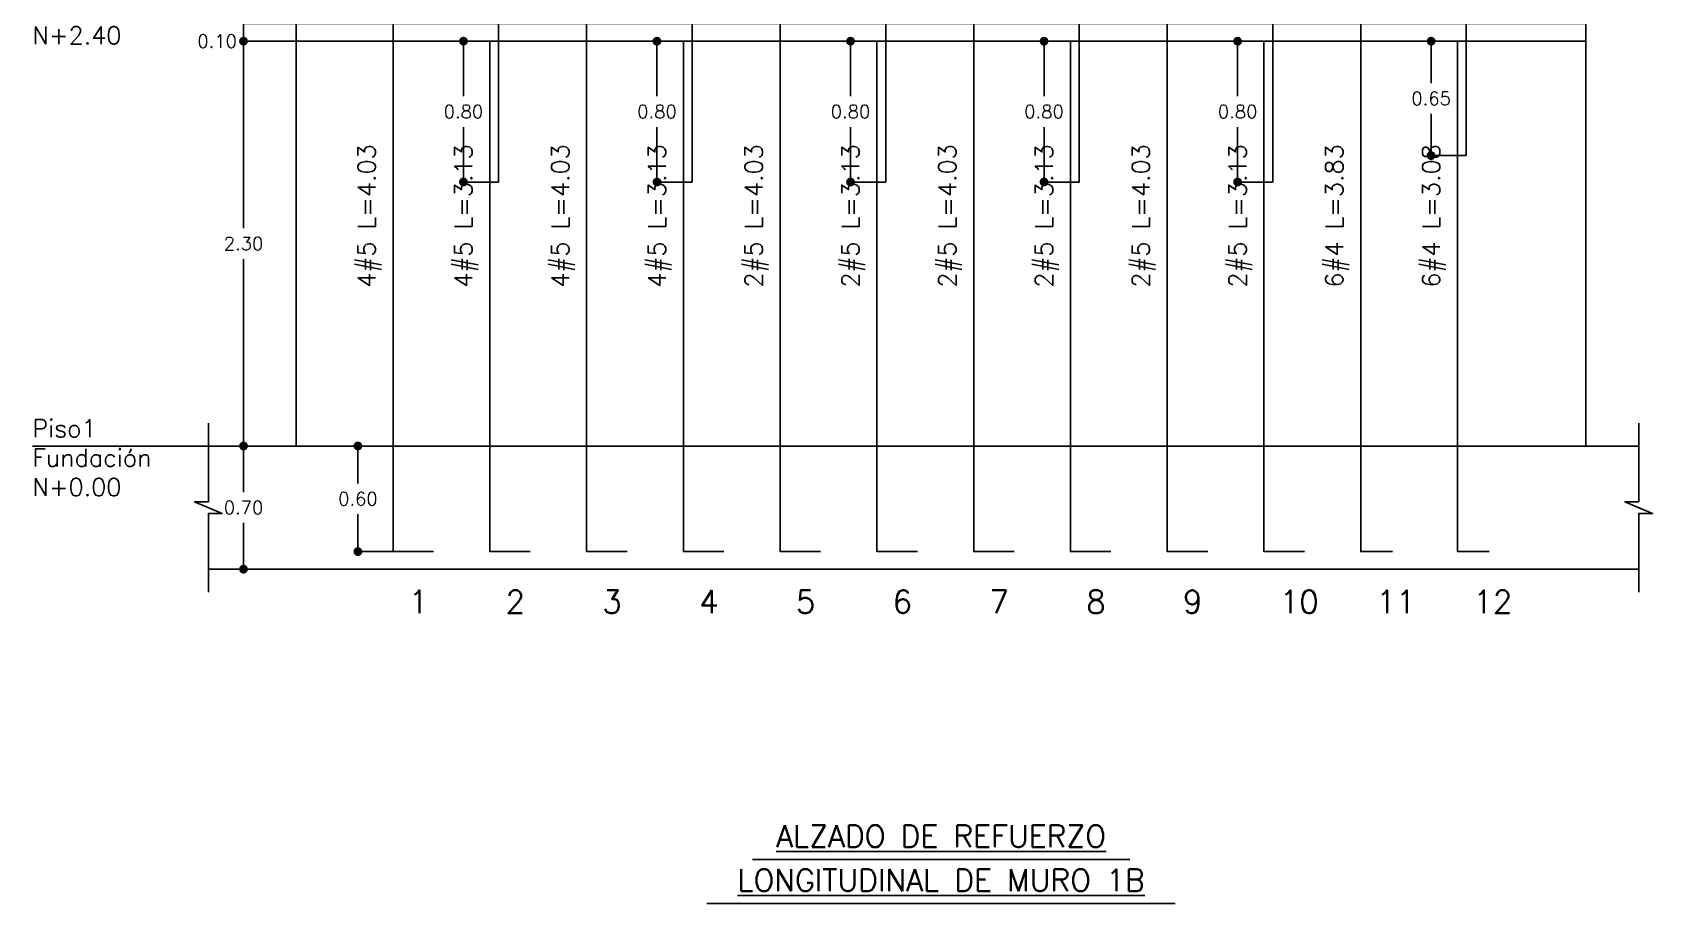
# Model space of a CAD drawing. Header units: millimetres. Extents: x -99999999 to 100000000, y -41 to 20.
# Drawn here: x 21.76 to 30.97, y -2.6 to 2.35 of the extents above; entities that cross this region are included whole.
import ezdxf
from ezdxf.enums import TextEntityAlignment as Align

# ---------------------------------------------------------------- set-up
doc = ezdxf.new("R2010")
doc.units = ezdxf.units.MM
doc.header["$LTSCALE"] = 0.01
doc.header["$PDMODE"] = 3
for name, color, linetype in [('FC_BORDES', 4, 'Continuous'), ('FC_COTAS', 1, 'Continuous'), ('FC_ET_VSMM', 3, 'Continuous'), ('FC_LINEA CORTE', 1, 'Continuous'), ('FC_R-100', 12, 'Continuous'), ('FC_R-140', 2, 'Continuous'), ('FC_R-80', 11, 'Continuous'), ('FC_REFUERZO', 5, 'Continuous')]:
    doc.layers.add(name, color=color, linetype=linetype)
doc.styles.add('FC_TEXT', font='romans.shx', dxfattribs={"height": 0.002})
doc.styles.add('FC_TEXT1', font='romans.shx')
doc.dimstyles.new('FC_COTAS', dxfattribs={"dimtxt": 0.0015, "dimasz": 0.001, "dimexe": 0, "dimexo": 0, "dimgap": 0.001, "dimtad": 1, "dimtih": 1, "dimtoh": 1, "dimzin": 0, "dimdsep": 46, "dimtxsty": 'FC_TEXT1', "dimblk": 'DOT', "dimcen": 0.09, "dimclrd": 256, "dimclre": 256, "dimclrt": 256, "dimadec": 0, "dimazin": 0, "dimtfac": 1, "dimtix": 1, "dimtmove": 2, "dimatfit": 3, "dimfxl": 1.002, "dimtolj": 1, "dimtzin": 0, "dimlwd": -1, "dimarcsym": 0})

# ---------------------------------------------------------------- blocks, each defined once
blk = doc.blocks.new('_Dot')
at = {"color": 0, "linetype": 'ByBlock', "lineweight": -2}
blk.add_line((-0.5, 0), (-1, 0), dxfattribs=at)
at = {"color": 0, "linetype": 'ByBlock', "const_width": 0.5}
blk.add_lwpolyline([(-0.25, 0, 1), (0.25, 0, 1)], format="xyb", close=True, dxfattribs=at)
blk = doc.blocks.new('*D430')
at = {"layer": 'Defpoints', "color": 0, "ltscale": 0.6, "transparency": 16777216}
for p in [(22.96, 0), (22.96, -0.7), (22.96, -0.7)]:
    blk.add_point(p, dxfattribs=at)
at = {"layer": 'FC_COTAS', "ltscale": 0.6, "transparency": 16777216}
for p, q in [((22.96, -0.05), (22.96, -0.2625)), ((22.96, -0.65), (22.96, -0.4375))]:
    blk.add_line(p, q, dxfattribs=at)
at = {"layer": 'FC_COTAS', "ltscale": 0.6, "transparency": 16777216, "xscale": 0.05, "yscale": 0.05, "zscale": 0.05}
for p, rotation in [((22.96, 0), 90), ((22.96, -0.7), 270)]:
    blk.add_blockref('_Dot', p, dxfattribs=dict(at, rotation=rotation))
at = {"layer": 'FC_COTAS', "ltscale": 0.6, "transparency": 16777216, "insert": (22.96, -0.35), "char_height": 0.075, "attachment_point": 5, "style": 'FC_TEXT1'}
blk.add_mtext('\\A1;0.70', dxfattribs=at)
blk = doc.blocks.new('*U311')
at = {"layer": 'FC_LINEA CORTE'}
blk.add_lwpolyline([(0, -0.0096), (0, -0.00067), (0.00157, -0.00067), (-0.00157, 0.00067), (0, 0.00067), (0, 0.0096)], dxfattribs=at)
blk = doc.blocks.new('*U299')
at = {"layer": 'FC_R-140', "color": 4, "ltscale": 1.5}
blk.add_lwpolyline([(-0.02144, 0), (0.02144, 0)], dxfattribs=at)
at = {"layer": 'FC_R-140', "ltscale": 1.5, "style": 'FC_TEXT1'}
blk.add_attdef('%%UTÍTULO', text='', height=0.0025, dxfattribs=at).set_placement((0, 0.00266), align=Align.MIDDLE_CENTER)
at = {"layer": 'FC_R-80', "ltscale": 1.5, "style": 'FC_TEXT1'}
blk.add_attdef('ESCALA', text='', height=0.002, dxfattribs=at).set_placement((-0.02144, -0.0017), align=Align.MIDDLE_LEFT)
blk = doc.blocks.new('*U431')
at = {"layer": 'FC_R-140', "color": 4, "ltscale": 1.5}
blk.add_lwpolyline([(-0.02662, 0), (0.02662, 0)], dxfattribs=at)
at = {"layer": 'FC_R-140', "ltscale": 1.5, "style": 'FC_TEXT1'}
blk.add_attdef('%%UTÍTULO', text='', height=0.0025, dxfattribs=at).set_placement((0, 0.00266), align=Align.MIDDLE_CENTER)
at = {"layer": 'FC_R-80', "ltscale": 1.5, "style": 'FC_TEXT1'}
blk.add_attdef('ESCALA', text='', height=0.002, dxfattribs=at).set_placement((-0.02662, -0.0017), align=Align.MIDDLE_LEFT)
blk = doc.blocks.new('*D432')
at = {"layer": 'Defpoints', "color": 0, "ltscale": 0.6, "transparency": 16777216}
for p in [(22.96, 2.3), (23.26, 2.3), (23.26, 0)]:
    blk.add_point(p, dxfattribs=at)
at = {"layer": 'FC_COTAS', "lineweight": -2, "ltscale": 0.6, "transparency": 16777216}
for p, q in [((23.26, 2.3), (22.96, 2.3)), ((23.26, 0), (22.96, 0))]:
    blk.add_line(p, q, dxfattribs=at)
at = {"layer": 'FC_COTAS', "ltscale": 0.6, "transparency": 16777216}
for p, q in [((22.96, 2.25), (22.96, 1.2375)), ((22.96, 0.05), (22.96, 1.0625))]:
    blk.add_line(p, q, dxfattribs=at)
at = {"layer": 'FC_COTAS', "ltscale": 0.6, "transparency": 16777216, "xscale": 0.05, "yscale": 0.05, "zscale": 0.05}
for p, rotation in [((22.96, 2.3), 90), ((22.96, 0), 270)]:
    blk.add_blockref('_Dot', p, dxfattribs=dict(at, rotation=rotation))
at = {"layer": 'FC_COTAS', "ltscale": 0.6, "transparency": 16777216, "insert": (22.96, 1.15), "char_height": 0.075, "attachment_point": 5, "style": 'FC_TEXT1'}
blk.add_mtext('\\A1;2.30', dxfattribs=at)
blk = doc.blocks.new('*D433')
at = {"layer": 'Defpoints', "color": 0, "ltscale": 0.6, "transparency": 16777216}
for p in [(22.96, 2.4), (23.26, 2.4), (23.26, 2.3)]:
    blk.add_point(p, dxfattribs=at)
at = {"layer": 'FC_COTAS', "lineweight": -2, "ltscale": 0.6, "transparency": 16777216}
for p, q in [((23.26, 2.4), (22.96, 2.4)), ((23.26, 2.3), (22.96, 2.3))]:
    blk.add_line(p, q, dxfattribs=at)
at = {"layer": 'FC_COTAS', "ltscale": 0.6, "transparency": 16777216}
blk.add_line((22.96, 2.3), (22.96, 2.4), dxfattribs=at)
at = {"layer": 'FC_COTAS', "ltscale": 0.6, "transparency": 16777216, "insert": (22.81, 2.3), "char_height": 0.075, "attachment_point": 5, "style": 'FC_TEXT1'}
blk.add_mtext('\\A1;0.10', dxfattribs=at)
blk = doc.blocks.new('*D444')
at = {"layer": 'Defpoints', "color": 0, "ltscale": 0.6, "transparency": 16777216}
for p in [(23.81, 0), (23.61, 0), (23.81, -0.6)]:
    blk.add_point(p, dxfattribs=at)
at = {"layer": 'FC_COTAS', "lineweight": -2, "ltscale": 0.6, "transparency": 16777216}
for p, q in [((23.81, 0), (23.61, 0)), ((23.81, -0.6), (23.61, -0.6))]:
    blk.add_line(p, q, dxfattribs=at)
at = {"layer": 'FC_COTAS', "ltscale": 0.6, "transparency": 16777216}
for p, q in [((23.61, -0.05), (23.61, -0.2125)), ((23.61, -0.55), (23.61, -0.3875))]:
    blk.add_line(p, q, dxfattribs=at)
at = {"layer": 'FC_COTAS', "ltscale": 0.6, "transparency": 16777216, "xscale": 0.05, "yscale": 0.05, "zscale": 0.05}
for p, rotation in [((23.61, 0), 90), ((23.61, -0.6), 270)]:
    blk.add_blockref('_Dot', p, dxfattribs=dict(at, rotation=rotation))
at = {"layer": 'FC_COTAS', "ltscale": 0.6, "transparency": 16777216, "insert": (23.61, -0.3), "char_height": 0.075, "attachment_point": 5, "style": 'FC_TEXT1'}
blk.add_mtext('\\A1;0.60', dxfattribs=at)
blk = doc.blocks.new('*D449')
at = {"layer": 'Defpoints', "color": 0, "ltscale": 0.6, "transparency": 16777216}
for p in [(24.21, 2.3), (24.41, 2.3), (24.41, 1.5)]:
    blk.add_point(p, dxfattribs=at)
at = {"layer": 'FC_COTAS', "lineweight": -2, "ltscale": 0.6, "transparency": 16777216}
for p, q in [((24.41, 2.3), (24.21, 2.3)), ((24.41, 1.5), (24.21, 1.5))]:
    blk.add_line(p, q, dxfattribs=at)
at = {"layer": 'FC_COTAS', "ltscale": 0.6, "transparency": 16777216}
for p, q in [((24.21, 2.25), (24.21, 1.9875)), ((24.21, 1.55), (24.21, 1.8125))]:
    blk.add_line(p, q, dxfattribs=at)
at = {"layer": 'FC_COTAS', "ltscale": 0.6, "transparency": 16777216, "xscale": 0.05, "yscale": 0.05, "zscale": 0.05}
for p, rotation in [((24.21, 2.3), 90), ((24.21, 1.5), 270)]:
    blk.add_blockref('_Dot', p, dxfattribs=dict(at, rotation=rotation))
at = {"layer": 'FC_COTAS', "ltscale": 0.6, "transparency": 16777216, "insert": (24.21, 1.9), "char_height": 0.075, "attachment_point": 5, "style": 'FC_TEXT1'}
blk.add_mtext('\\A1;0.80', dxfattribs=at)
blk = doc.blocks.new('*D457')
at = {"layer": 'Defpoints', "color": 0, "ltscale": 0.6, "transparency": 16777216}
for p in [(25.31, 2.3), (25.51, 2.3), (25.51, 1.5)]:
    blk.add_point(p, dxfattribs=at)
at = {"layer": 'FC_COTAS', "lineweight": -2, "ltscale": 0.6, "transparency": 16777216}
for p, q in [((25.51, 2.3), (25.31, 2.3)), ((25.51, 1.5), (25.31, 1.5))]:
    blk.add_line(p, q, dxfattribs=at)
at = {"layer": 'FC_COTAS', "ltscale": 0.6, "transparency": 16777216}
for p, q in [((25.31, 2.25), (25.31, 1.9875)), ((25.31, 1.55), (25.31, 1.8125))]:
    blk.add_line(p, q, dxfattribs=at)
at = {"layer": 'FC_COTAS', "ltscale": 0.6, "transparency": 16777216, "xscale": 0.05, "yscale": 0.05, "zscale": 0.05}
for p, rotation in [((25.31, 2.3), 90), ((25.31, 1.5), 270)]:
    blk.add_blockref('_Dot', p, dxfattribs=dict(at, rotation=rotation))
at = {"layer": 'FC_COTAS', "ltscale": 0.6, "transparency": 16777216, "insert": (25.31, 1.9), "char_height": 0.075, "attachment_point": 5, "style": 'FC_TEXT1'}
blk.add_mtext('\\A1;0.80', dxfattribs=at)
blk = doc.blocks.new('*D464')
at = {"layer": 'Defpoints', "color": 0, "ltscale": 0.6, "transparency": 16777216}
for p in [(26.41, 2.3), (26.61, 2.3), (26.61, 1.5)]:
    blk.add_point(p, dxfattribs=at)
at = {"layer": 'FC_COTAS', "lineweight": -2, "ltscale": 0.6, "transparency": 16777216}
for p, q in [((26.61, 2.3), (26.41, 2.3)), ((26.61, 1.5), (26.41, 1.5))]:
    blk.add_line(p, q, dxfattribs=at)
at = {"layer": 'FC_COTAS', "ltscale": 0.6, "transparency": 16777216}
for p, q in [((26.41, 2.25), (26.41, 1.9875)), ((26.41, 1.55), (26.41, 1.8125))]:
    blk.add_line(p, q, dxfattribs=at)
at = {"layer": 'FC_COTAS', "ltscale": 0.6, "transparency": 16777216, "xscale": 0.05, "yscale": 0.05, "zscale": 0.05}
for p, rotation in [((26.41, 2.3), 90), ((26.41, 1.5), 270)]:
    blk.add_blockref('_Dot', p, dxfattribs=dict(at, rotation=rotation))
at = {"layer": 'FC_COTAS', "ltscale": 0.6, "transparency": 16777216, "insert": (26.41, 1.9), "char_height": 0.075, "attachment_point": 5, "style": 'FC_TEXT1'}
blk.add_mtext('\\A1;0.80', dxfattribs=at)
blk = doc.blocks.new('*D472')
at = {"layer": 'Defpoints', "color": 0, "ltscale": 0.6, "transparency": 16777216}
for p in [(27.51, 2.3), (27.71, 2.3), (27.71, 1.5)]:
    blk.add_point(p, dxfattribs=at)
at = {"layer": 'FC_COTAS', "lineweight": -2, "ltscale": 0.6, "transparency": 16777216}
for p, q in [((27.71, 2.3), (27.51, 2.3)), ((27.71, 1.5), (27.51, 1.5))]:
    blk.add_line(p, q, dxfattribs=at)
at = {"layer": 'FC_COTAS', "ltscale": 0.6, "transparency": 16777216}
for p, q in [((27.51, 2.25), (27.51, 1.9875)), ((27.51, 1.55), (27.51, 1.8125))]:
    blk.add_line(p, q, dxfattribs=at)
at = {"layer": 'FC_COTAS', "ltscale": 0.6, "transparency": 16777216, "xscale": 0.05, "yscale": 0.05, "zscale": 0.05}
for p, rotation in [((27.51, 2.3), 90), ((27.51, 1.5), 270)]:
    blk.add_blockref('_Dot', p, dxfattribs=dict(at, rotation=rotation))
at = {"layer": 'FC_COTAS', "ltscale": 0.6, "transparency": 16777216, "insert": (27.51, 1.9), "char_height": 0.075, "attachment_point": 5, "style": 'FC_TEXT1'}
blk.add_mtext('\\A1;0.80', dxfattribs=at)
blk = doc.blocks.new('*D479')
at = {"layer": 'Defpoints', "color": 0, "ltscale": 0.6, "transparency": 16777216}
for p in [(28.61, 2.3), (28.81, 2.3), (28.81, 1.5)]:
    blk.add_point(p, dxfattribs=at)
at = {"layer": 'FC_COTAS', "lineweight": -2, "ltscale": 0.6, "transparency": 16777216}
for p, q in [((28.81, 2.3), (28.61, 2.3)), ((28.81, 1.5), (28.61, 1.5))]:
    blk.add_line(p, q, dxfattribs=at)
at = {"layer": 'FC_COTAS', "ltscale": 0.6, "transparency": 16777216}
for p, q in [((28.61, 2.25), (28.61, 1.9875)), ((28.61, 1.55), (28.61, 1.8125))]:
    blk.add_line(p, q, dxfattribs=at)
at = {"layer": 'FC_COTAS', "ltscale": 0.6, "transparency": 16777216, "xscale": 0.05, "yscale": 0.05, "zscale": 0.05}
for p, rotation in [((28.61, 2.3), 90), ((28.61, 1.5), 270)]:
    blk.add_blockref('_Dot', p, dxfattribs=dict(at, rotation=rotation))
at = {"layer": 'FC_COTAS', "ltscale": 0.6, "transparency": 16777216, "insert": (28.61, 1.9), "char_height": 0.075, "attachment_point": 5, "style": 'FC_TEXT1'}
blk.add_mtext('\\A1;0.80', dxfattribs=at)
blk = doc.blocks.new('*D484')
at = {"layer": 'Defpoints', "color": 0, "ltscale": 0.6, "transparency": 16777216}
for p in [(29.71, 2.3), (29.91, 2.3), (29.91, 1.65)]:
    blk.add_point(p, dxfattribs=at)
at = {"layer": 'FC_COTAS', "lineweight": -2, "ltscale": 0.6, "transparency": 16777216}
for p, q in [((29.91, 2.3), (29.71, 2.3)), ((29.91, 1.65), (29.71, 1.65))]:
    blk.add_line(p, q, dxfattribs=at)
at = {"layer": 'FC_COTAS', "ltscale": 0.6, "transparency": 16777216}
for p, q in [((29.71, 2.25), (29.71, 2.0625)), ((29.71, 1.7), (29.71, 1.8875))]:
    blk.add_line(p, q, dxfattribs=at)
at = {"layer": 'FC_COTAS', "ltscale": 0.6, "transparency": 16777216, "xscale": 0.05, "yscale": 0.05, "zscale": 0.05}
for p, rotation in [((29.71, 2.3), 90), ((29.71, 1.65), 270)]:
    blk.add_blockref('_Dot', p, dxfattribs=dict(at, rotation=rotation))
at = {"layer": 'FC_COTAS', "ltscale": 0.6, "transparency": 16777216, "insert": (29.71, 1.975), "char_height": 0.075, "attachment_point": 5, "style": 'FC_TEXT1'}
blk.add_mtext('\\A1;0.65', dxfattribs=at)

msp = doc.modelspace()

# ---------------------------------------------------------------- linework, layer by layer
at = {"layer": 'FC_BORDES', "ltscale": 0.6}
msp.add_lwpolyline([(23.26, 0), (30.59, 0), (30.59, 2.4), (23.26, 2.4)], close=True, dxfattribs=at)
for points in [[(23.26, 2.3), (30.59, 2.3)], [(22.76, 0), (30.89, 0)], [(22.76, -0.7), (30.89, -0.7)]]:
    msp.add_lwpolyline(points, dxfattribs=at)
at = {"layer": 'FC_LINEA CORTE', "ltscale": 0.35}
msp.add_line((23.26, 0), (21.76, 0), dxfattribs=at)
at = {"layer": 'FC_REFUERZO', "ltscale": 0.6}
for points in [[(24.41, 1.5), (24.41, 4.7)], [(25.51, 1.5), (25.51, 4.7)], [(26.61, 1.5), (26.61, 4.7)], [(27.71, 1.5), (27.71, 4.7)], [(28.81, 1.5), (28.81, 4.7)], [(29.91, 1.65), (29.91, 4.7)], [(24.04, -0.6), (23.81, -0.6), (23.81, 3.2)], [(25.14, -0.6), (24.91, -0.6), (24.91, 3.2)], [(26.24, -0.6), (26.01, -0.6), (26.01, 3.2)], [(27.34, -0.6), (27.11, -0.6), (27.11, 3.2)], [(28.44, -0.6), (28.21, -0.6), (28.21, 3.2)], [(29.49, -0.6), (29.31, -0.6), (29.31, 3.05)], [(24.59, -0.6), (24.36, -0.6), (24.36, 2.3)], [(25.69, -0.6), (25.46, -0.6), (25.46, 2.3)], [(26.79, -0.6), (26.56, -0.6), (26.56, 2.3)], [(27.89, -0.6), (27.66, -0.6), (27.66, 2.3)], [(28.99, -0.6), (28.76, -0.6), (28.76, 2.3)], [(30.04, -0.6), (29.86, -0.6), (29.86, 2.3)]]:
    msp.add_lwpolyline(points, dxfattribs=at)

# ---------------------------------------------------------------- block references
at = {"layer": 'FC_ET_VSMM', "ltscale": 0.6, "xscale": 50, "yscale": 50, "zscale": 50}
for p in [(22.76, -0.35), (30.89, -0.35)]:
    msp.add_blockref('*U311', p, dxfattribs=at)
for name, p, values in [('*U299', (26.925, -2.35), {'%%UTÍTULO': '%%UALZADO DE REFUERZO'}), ('*U431', (26.925, -2.6), {'%%UTÍTULO': '%%ULONGITUDINAL DE MURO 1B'})]:
    msp.add_blockref(name, p, dxfattribs=at).add_auto_attribs(values)

# ---------------------------------------------------------------- texts
at = {"layer": 'FC_R-100', "style": 'FC_TEXT'}
for s, p in [(' 1', (23.81, -0.95)), (' 2', (24.36, -0.95)), (' 3', (24.91, -0.95)), (' 4', (25.46, -0.95)), (' 5', (26.01, -0.95)), (' 6', (26.56, -0.95)), (' 7', (27.11, -0.95)), (' 8', (27.66, -0.95)), (' 9', (28.21, -0.95)), (' 10', (28.76, -0.95)), (' 11', (29.31, -0.95)), (' 12', (29.86, -0.95))]:
    msp.add_text(s, height=0.13, dxfattribs=at).set_placement(p)
at = {"layer": 'FC_R-80', "ltscale": 0.6, "char_height": 0.1, "width": 0.75, "attachment_point": 1, "style": 'FC_TEXT1'}
for s, insert in [('Piso 2^M^JN+2.40', (21.76, 2.55)), ('Piso1^M^JFundación ^M^JN+0.00', (21.76, 0.15))]:
    msp.add_mtext(s, dxfattribs=dict(at, insert=insert))
at = {"layer": 'FC_R-80', "ltscale": 0.6, "char_height": 0.1, "width": 1.3, "attachment_point": 1, "rotation": 90, "style": 'FC_TEXT1'}
for s, insert in [('4#5 L=4.03', (23.61, 0.9)), ('4#5 L=3.13', (24.16, 0.9)), ('4#5 L=4.03', (24.71, 0.9)), ('4#5 L=3.13', (25.26, 0.9)), ('2#5 L=4.03', (25.81, 0.9)), ('2#5 L=3.13', (26.36, 0.9)), ('2#5 L=4.03', (26.91, 0.9)), ('2#5 L=3.13', (27.46, 0.9)), ('2#5 L=4.03', (28.01, 0.9)), ('2#5 L=3.13', (28.56, 0.9)), ('6#4 L=3.83', (29.11, 0.9)), ('6#4 L=3.08', (29.66, 0.9))]:
    msp.add_mtext(s, dxfattribs=dict(at, insert=insert))

# ---------------------------------------------------------------- dimensions: what is measured, and where the dimension line sits
at = {"layer": 'FC_COTAS', "ltscale": 0.6}
for base, p1, p2, picture, middle in [((22.96, 2.4), (23.26, 2.3), (23.26, 2.4), '*D433', (22.81, 2.3)), ((22.96, 2.3), (23.26, 0), (23.26, 2.3), '*D432', (22.96, 1.15)), ((24.21, 2.3), (24.41, 1.5), (24.41, 2.3), '*D449', (24.21, 1.9)), ((25.31, 2.3), (25.51, 1.5), (25.51, 2.3), '*D457', (25.31, 1.9)), ((26.41, 2.3), (26.61, 1.5), (26.61, 2.3), '*D464', (26.41, 1.9)), ((27.51, 2.3), (27.71, 1.5), (27.71, 2.3), '*D472', (27.51, 1.9)), ((28.61, 2.3), (28.81, 1.5), (28.81, 2.3), '*D479', (28.61, 1.9)), ((29.71, 2.3), (29.91, 1.65), (29.91, 2.3), '*D484', (29.71, 1.975)), ((22.96, -0.7), (22.96, 0), (22.96, -0.7), '*D430', (22.96, -0.35)), ((23.61, 0), (23.81, -0.6), (23.81, 0), '*D444', (23.61, -0.3))]:
    dim = msp.add_linear_dim(base=base, p1=p1, p2=p2, angle=90, dimstyle='FC_COTAS', override={"dimscale": 0, "dimtxt": 0.0015, "dimasz": 0.001, "dimblk1": 'Dot', "dimblk2": 'Dot', "dimsah": 1, "dimtix": 1, "dimtofl": 1, "dimtmove": 2, "dimatfit": 3}, dxfattribs=at)
    dim.commit()
    dim.dimension.update_dxf_attribs({"geometry": picture, "text_midpoint": middle, "dimtype": 128})

doc.saveas('drawing.dxf')
